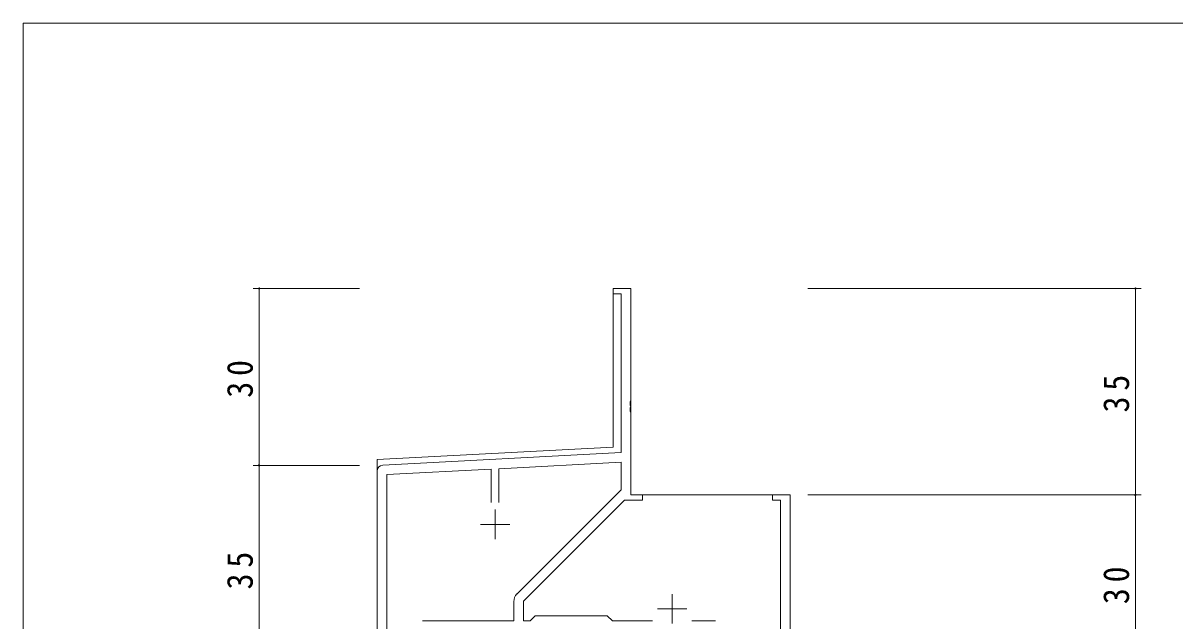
# Model space of a CAD drawing. Units: millimetres on the paper. Extents: x -397 to 397, y -282 to 282.
# Drawn here: x -393.9 to -198.7, y 177.9 to 279.3 of the extents above; entities that cross this region are included whole.
import ezdxf

# ---------------------------------------------------------------- set-up
doc = ezdxf.new("R2010")
doc.units = ezdxf.units.MM
for name, color, linetype, lineweight in [('0-1_YKK_ZWAK', 7, 'Continuous', 18), ('0-3_YKK_11', 7, 'Continuous', 18), ('0-4_YKK_12', 2, 'Continuous', 18), ('0-6_YKK_D', 6, 'Continuous', 18)]:
    doc.layers.add(name, color=color, linetype=linetype, lineweight=lineweight)
doc.styles.add('ＭＳ ゴシック', font='')
doc.styles.get('ＭＳ ゴシック').set_extended_font_data('MS Gothic')

msp = doc.modelspace()

# ---------------------------------------------------------------- linework, layer by layer
at = {"layer": '0-1_YKK_ZWAK'}
for p in [(-393.908, -245.688), (376.092, 279.312)]:
    msp.add_line(p, (-393.908, 279.312), dxfattribs=at)
at = {"layer": '0-3_YKK_11'}
for p, q in [((-293.908, 234.312), (-293.908, 233.412)), ((-290.908, 234.312), (-293.908, 234.312)), ((-290.908, 215.27), (-290.908, 234.312)), ((-293.908, 233.412), (-292.538, 233.412)), ((-292.538, 233.412), (-292.538, 206.48)), ((-291.028, 215.087), (-290.908, 215.27)), ((-291.028, 214.537), (-291.028, 215.087)), ((-290.908, 214.354), (-291.028, 214.537)), ((-291.028, 214.087), (-290.908, 214.27)), ((-291.028, 213.537), (-291.028, 214.087)), ((-290.908, 213.354), (-291.028, 213.537)), ((-290.908, 214.27), (-290.908, 214.354)), ((-290.908, 199.312), (-290.908, 213.354)), ((-292.538, 206.48), (-332.961, 204.362)), ((-333.908, 203.363), (-333.908, 169.312)), ((-314.558, 203.694), (-332.278, 202.765)), ((-314.558, 198.012), (-314.558, 203.694)), ((-314.558, 198.012), (-314.558, 203.694)), ((-292.538, 204.848), (-313.258, 203.762)), ((-313.258, 203.762), (-313.258, 198.012)), ((-292.538, 200.187), (-292.538, 204.848)), ((-332.278, 202.765), (-332.278, 174.242)), ((-310.211, 182.514), (-292.538, 200.187)), ((-288.908, 199.312), (-290.908, 199.312)), ((-288.908, 198.412), (-288.908, 199.312)), ((-266.908, 199.312), (-266.908, 198.412)), ((-263.908, 199.312), (-266.908, 199.312)), ((-263.908, 169.312), (-263.908, 199.312)), ((-309.108, 181.312), (-292.008, 198.412)), ((-292.008, 198.412), (-288.908, 198.412)), ((-266.908, 198.412), (-265.538, 198.412)), ((-265.538, 198.412), (-265.538, 170.942)), ((-313.908, 196.812), (-313.908, 191.812)), ((-316.408, 194.312), (-311.408, 194.312)), ((-283.908, 182.512), (-283.908, 177.512)), ((-310.738, 177.942), (-310.738, 181.242)), ((-309.108, 177.942), (-309.108, 181.312)), ((-286.408, 180.012), (-281.408, 180.012)), ((-326.238, 177.942), (-310.738, 177.942)), ((-307.978, 177.942), (-309.108, 177.942)), ((-307.108, 178.812), (-307.978, 177.942)), ((-294.908, 178.812), (-307.108, 178.812)), ((-294.038, 177.942), (-294.908, 178.812)), ((-287.259, 177.942), (-294.038, 177.942)), ((-276.578, 177.942), (-280.558, 177.942))]:
    msp.add_line(p, q, dxfattribs=at)
for centre, radius, start, end in [((-332.908, 203.363), 1, 93.00003, 180), ((-308.938, 181.242), 1.8, 134.99999, 179.99998)]:
    msp.add_arc(centre, radius, start, end, dxfattribs=at)
at = {"layer": '0-4_YKK_12'}
for p, q in [((-293.908, 207.41), (-293.908, 234.312)), ((-293.908, 234.312), (-290.908, 234.312)), ((-290.908, 199.312), (-290.908, 234.312)), ((-293.908, 207.41), (-333.908, 205.313)), ((-333.908, 205.313), (-333.908, 12.812)), ((-290.622, 199.312), (-263.908, 199.312)), ((-263.908, 166.312), (-263.908, 199.312))]:
    msp.add_line(p, q, dxfattribs=at)
at = {"layer": '0-6_YKK_D'}
for p, q in [((-336.908, 234.312), (-354.908, 234.312)), ((-353.908, 204.312), (-353.908, 234.312)), ((-260.908, 234.312), (-204.405, 234.312)), ((-205.405, 199.312), (-205.405, 234.312)), ((-336.908, 204.312), (-354.908, 204.312)), ((-336.908, 204.312), (-354.908, 204.312)), ((-353.908, 169.312), (-353.908, 204.312)), ((-260.908, 199.312), (-204.405, 199.312)), ((-260.908, 199.312), (-204.405, 199.312)), ((-205.405, 199.312), (-205.405, 169.312))]:
    msp.add_line(p, q, dxfattribs=at)
for centre, start, end in [((-353.908, 234.312), 90, 270), ((-353.908, 234.312), 270, 90), ((-205.405, 234.312), 90, 270), ((-205.405, 234.312), 270, 90), ((-353.908, 204.312), 90, 270), ((-353.908, 204.312), 90, 270), ((-353.908, 204.312), 270, 90), ((-353.908, 204.312), 270, 90), ((-205.405, 199.312), 90, 270), ((-205.405, 199.312), 90, 270), ((-205.405, 199.312), 270, 90), ((-205.405, 199.312), 270, 90)]:
    msp.add_arc(centre, 0.106, start, end, dxfattribs=at)

# ---------------------------------------------------------------- texts
at = {"layer": '0-6_YKK_D', "color": 7, "char_height": 4.399, "attachment_point": 7, "rotation": 90, "style": 'ＭＳ ゴシック'}
for s, insert in [('\\T1.37;\\W0.9;30', (-354.908, 215.792)), ('\\T1.37;\\W0.9;35', (-206.405, 213.292)), ('\\T1.37;\\W0.9;35', (-354.908, 183.292)), ('\\T1.37;\\W0.9;30', (-206.405, 180.792))]:
    msp.add_mtext(s, dxfattribs=dict(at, insert=insert))

doc.saveas('drawing.dxf')
